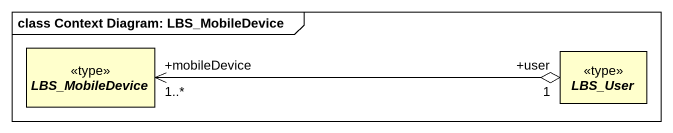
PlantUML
@startuml
mainframe class Context Diagram: LBS_MobileDevice
hide circle
hide empty members
abstract class LBS_MobileDevice <<type>>
abstract class LBS_User <<type>>
LBS_User "+user\n1" o-left-> "+mobileDevice\n1..*" LBS_MobileDevice
@enduml
